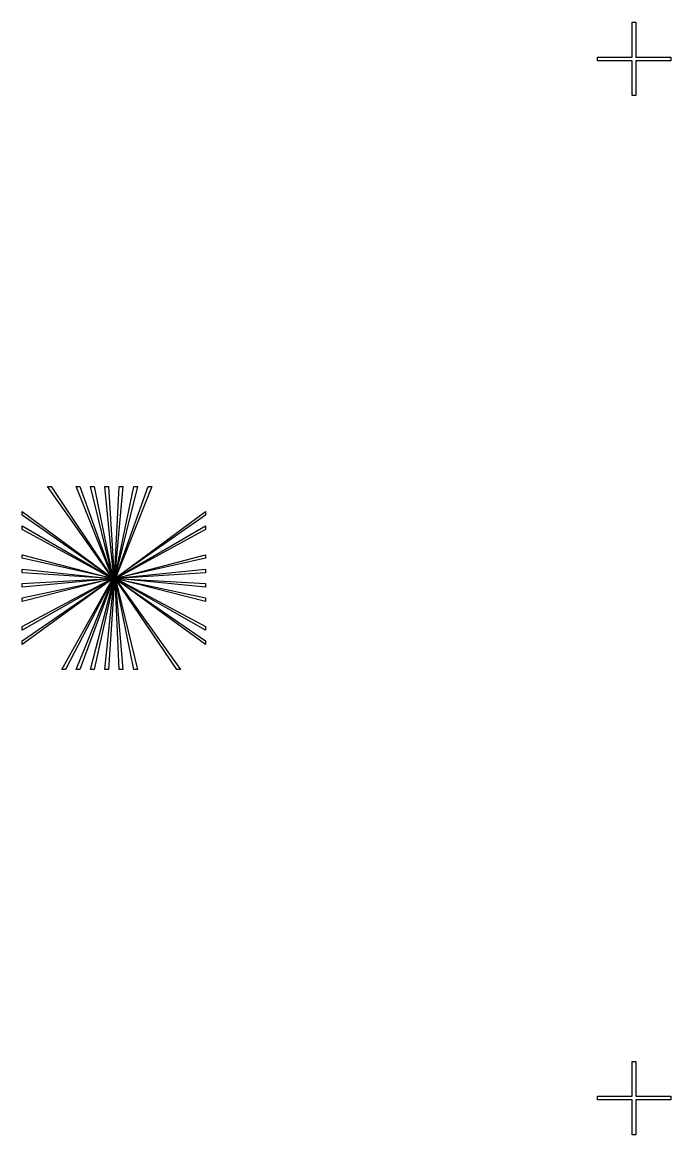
# Model space of a CAD drawing. Extents: x 0 to 6000, y 0 to 6000.
# Drawn here: x 2703.2 to 2880, y 3120 to 3423.7 of the extents above; entities that cross this region are included whole.
import ezdxf

# ---------------------------------------------------------------- set-up
doc = ezdxf.new("R2010")
doc.units = 0
doc.header["$MEASUREMENT"] = 0
for name, color, linetype in [('L13D0', 14, 'CONTINUOUS'), ('L19D0', 16, 'CONTINUOUS'), ('L1D0', 6, 'CONTINUOUS'), ('L5D0', 17, 'CONTINUOUS'), ('L9D0', 15, 'CONTINUOUS')]:
    doc.layers.add(name, color=color, linetype=linetype)

msp = doc.modelspace()

# ---------------------------------------------------------------- linework, layer by layer
at = {"layer": 'L13D0'}
for points in [[(2727.682, 3271.777), (2727.681, 3271.778), (2727.68, 3271.778), (2727.679, 3271.778), (2727.678, 3271.778), (2727.677, 3271.778), (2727.676, 3271.778), (2727.675, 3271.779), (2727.674, 3271.779), (2727.673, 3271.779), (2727.672, 3271.78), (2727.671, 3271.78), (2727.67, 3271.78), (2727.669, 3271.781), (2727.668, 3271.781), (2727.667, 3271.781), (2727.666, 3271.782), (2727.665, 3271.782), (2727.664, 3271.783), (2727.663, 3271.783), (2727.662, 3271.783), (2727.661, 3271.784), (2727.66, 3271.784), (2727.659, 3271.785), (2727.658, 3271.786), (2727.657, 3271.786), (2727.656, 3271.787), (2727.656, 3271.787), (2727.655, 3271.788), (2727.654, 3271.788), (2727.653, 3271.789), (2727.652, 3271.79), (2727.651, 3271.79), (2727.65, 3271.791), (2727.65, 3271.792), (2727.649, 3271.792), (2727.648, 3271.793), (2727.647, 3271.794), (2727.647, 3271.795), (2727.646, 3271.795), (2727.645, 3271.796), (2727.644, 3271.797), (2727.644, 3271.798), (2727.643, 3271.798), (2727.642, 3271.799), (2727.642, 3271.8), (2727.641, 3271.801), (2727.641, 3271.802), (2727.64, 3271.803), (2727.639, 3271.803), (2727.639, 3271.804), (2727.638, 3271.805), (2727.638, 3271.806), (2727.637, 3271.807), (2727.637, 3271.808), (2727.636, 3271.809), (2727.636, 3271.81), (2727.635, 3271.811), (2727.635, 3271.812), (2727.634, 3271.813), (2727.634, 3271.813), (2727.633, 3271.814), (2727.633, 3271.815), (2727.633, 3271.816), (2727.632, 3271.817), (2727.632, 3271.818), (2727.632, 3271.819), (2727.631, 3271.82), (2727.631, 3271.821), (2727.631, 3271.822), (2727.631, 3271.823), (2727.63, 3271.824), (2727.63, 3271.825), (2727.63, 3271.827), (2727.63, 3271.828), (2727.63, 3271.829), (2727.63, 3271.83), (2727.629, 3271.831), (2727.629, 3271.832), (2727.629, 3271.833), (2727.629, 3271.834), (2727.629, 3271.835), (2727.629, 3271.836), (2727.629, 3271.837), (2727.629, 3271.838), (2727.629, 3271.839), (2727.629, 3271.84), (2727.629, 3271.841), (2727.629, 3271.842), (2727.629, 3271.843), (2727.63, 3271.844), (2727.63, 3271.845), (2727.63, 3271.846), (2727.63, 3271.847), (2727.63, 3271.848), (2727.63, 3271.849), (2727.631, 3271.85), (2727.631, 3271.851), (2727.631, 3271.852), (2727.631, 3271.853), (2727.632, 3271.854), (2727.632, 3271.855), (2727.632, 3271.856), (2727.633, 3271.857), (2727.633, 3271.858), (2727.633, 3271.859), (2727.634, 3271.86), (2727.634, 3271.861), (2727.635, 3271.862), (2727.635, 3271.863), (2727.636, 3271.864), (2727.636, 3271.865), (2727.637, 3271.866), (2727.637, 3271.867), (2727.638, 3271.868), (2727.638, 3271.869), (2727.639, 3271.87), (2727.639, 3271.87), (2727.64, 3271.871), (2727.641, 3271.872), (2727.641, 3271.873), (2727.642, 3271.874), (2727.642, 3271.875), (2727.643, 3271.876), (2727.644, 3271.876), (2727.644, 3271.877), (2727.645, 3271.878), (2727.646, 3271.879), (2727.647, 3271.879), (2727.647, 3271.88), (2727.648, 3271.881), (2727.649, 3271.882), (2727.65, 3271.882), (2727.65, 3271.883), (2727.651, 3271.884), (2727.652, 3271.884), (2727.653, 3271.885), (2727.654, 3271.885), (2727.655, 3271.886), (2727.656, 3271.887), (2727.656, 3271.887), (2727.657, 3271.888), (2727.658, 3271.888), (2727.659, 3271.889), (2727.66, 3271.889), (2727.661, 3271.89), (2727.662, 3271.89), (2727.663, 3271.891), (2727.664, 3271.891), (2727.665, 3271.892), (2727.666, 3271.892), (2727.667, 3271.893), (2727.668, 3271.893), (2727.669, 3271.893), (2727.67, 3271.894), (2727.671, 3271.894), (2727.672, 3271.894), (2727.673, 3271.895), (2727.674, 3271.895), (2727.674, 3271.895), (2727.674, 3272.013), (2710.009, 3296.957), (2711.009, 3296.957), (2727.704, 3272.033), (2727.704, 3271.895), (2727.705, 3271.895), (2727.706, 3271.895), (2727.707, 3271.894), (2727.708, 3271.894), (2727.709, 3271.894), (2727.71, 3271.893), (2727.711, 3271.893), (2727.712, 3271.893), (2727.713, 3271.892), (2727.713, 3271.892), (2727.714, 3271.891), (2727.715, 3271.891), (2727.716, 3271.89), (2727.717, 3271.89), (2727.718, 3271.889), (2727.719, 3271.889), (2727.72, 3271.888), (2727.721, 3271.888), (2727.722, 3271.887), (2727.723, 3271.887), (2727.723, 3271.886), (2727.724, 3271.885), (2727.725, 3271.885), (2727.726, 3271.884), (2727.727, 3271.884), (2727.728, 3271.883), (2727.728, 3271.882), (2727.729, 3271.882), (2727.73, 3271.881), (2727.731, 3271.88), (2727.731, 3271.879), (2727.732, 3271.879), (2727.733, 3271.878), (2727.734, 3271.877), (2727.734, 3271.876), (2727.735, 3271.876), (2727.736, 3271.875), (2727.736, 3271.874), (2727.737, 3271.873), (2727.738, 3271.872), (2727.738, 3271.871), (2727.739, 3271.87), (2727.739, 3271.87), (2727.74, 3271.869), (2727.74, 3271.868), (2727.741, 3271.867), (2727.742, 3271.866), (2727.742, 3271.865), (2727.743, 3271.864), (2727.743, 3271.863), (2727.743, 3271.862), (2727.744, 3271.861), (2727.744, 3271.86), (2727.745, 3271.859), (2727.745, 3271.858), (2727.745, 3271.857), (2727.746, 3271.856), (2727.746, 3271.855), (2727.746, 3271.854), (2727.747, 3271.853), (2727.747, 3271.852), (2727.747, 3271.851), (2727.748, 3271.85), (2727.748, 3271.849), (2727.748, 3271.848), (2727.748, 3271.847), (2727.748, 3271.846), (2727.748, 3271.845), (2727.749, 3271.844), (2727.749, 3271.843), (2727.749, 3271.842), (2727.749, 3271.841), (2727.749, 3271.84), (2727.749, 3271.839), (2727.749, 3271.838), (2727.749, 3271.837), (2727.749, 3271.836), (2727.749, 3271.835), (2727.749, 3271.834), (2727.749, 3271.833), (2727.749, 3271.832), (2727.749, 3271.831), (2727.749, 3271.83), (2727.748, 3271.829), (2727.748, 3271.828), (2727.748, 3271.827), (2727.748, 3271.825), (2727.748, 3271.824), (2727.748, 3271.823), (2727.747, 3271.822), (2727.747, 3271.821), (2727.747, 3271.82), (2727.746, 3271.819), (2727.746, 3271.818), (2727.746, 3271.817), (2727.745, 3271.816), (2727.745, 3271.815), (2727.745, 3271.814), (2727.744, 3271.813), (2727.744, 3271.813), (2727.743, 3271.812), (2727.743, 3271.811), (2727.743, 3271.81), (2727.742, 3271.809), (2727.742, 3271.808), (2727.741, 3271.807), (2727.74, 3271.806), (2727.74, 3271.805), (2727.739, 3271.804), (2727.739, 3271.803), (2727.738, 3271.803), (2727.738, 3271.802), (2727.737, 3271.801), (2727.736, 3271.8), (2727.736, 3271.799), (2727.735, 3271.798), (2727.734, 3271.798), (2727.734, 3271.797), (2727.733, 3271.796), (2727.732, 3271.795), (2727.731, 3271.795), (2727.731, 3271.794), (2727.73, 3271.793), (2727.729, 3271.792), (2727.728, 3271.792), (2727.728, 3271.791), (2727.727, 3271.79), (2727.726, 3271.79), (2727.725, 3271.789), (2727.724, 3271.788), (2727.723, 3271.788), (2727.723, 3271.787), (2727.722, 3271.787), (2727.721, 3271.786), (2727.72, 3271.786), (2727.719, 3271.785), (2727.718, 3271.784), (2727.717, 3271.784), (2727.716, 3271.783), (2727.715, 3271.783), (2727.714, 3271.783), (2727.713, 3271.782), (2727.713, 3271.782), (2727.712, 3271.781), (2727.711, 3271.781), (2727.71, 3271.781), (2727.709, 3271.78), (2727.708, 3271.78), (2727.707, 3271.78), (2727.706, 3271.779), (2727.705, 3271.779), (2727.704, 3271.779), (2727.703, 3271.778), (2727.702, 3271.778), (2727.701, 3271.778), (2727.699, 3271.778), (2727.698, 3271.778), (2727.697, 3271.778), (2727.696, 3271.777), (2727.695, 3271.777), (2727.694, 3271.777), (2727.693, 3271.777), (2727.692, 3271.777), (2727.691, 3271.777), (2727.69, 3271.777), (2727.689, 3271.777), (2727.688, 3271.777), (2727.687, 3271.777), (2727.686, 3271.777), (2727.685, 3271.777), (2727.684, 3271.777), (2727.683, 3271.777)], [(2727.824, 3271.777), (2727.823, 3271.778), (2727.822, 3271.778), (2727.821, 3271.778), (2727.82, 3271.778), (2727.819, 3271.778), (2727.818, 3271.778), (2727.817, 3271.779), (2727.816, 3271.779), (2727.815, 3271.779), (2727.814, 3271.78), (2727.813, 3271.78), (2727.812, 3271.78), (2727.811, 3271.781), (2727.81, 3271.781), (2727.809, 3271.781), (2727.808, 3271.782), (2727.807, 3271.782), (2727.806, 3271.783), (2727.805, 3271.783), (2727.804, 3271.783), (2727.803, 3271.784), (2727.802, 3271.784), (2727.801, 3271.785), (2727.8, 3271.786), (2727.799, 3271.786), (2727.798, 3271.787), (2727.798, 3271.787), (2727.797, 3271.788), (2727.796, 3271.788), (2727.795, 3271.789), (2727.794, 3271.79), (2727.793, 3271.79), (2727.792, 3271.791), (2727.792, 3271.792), (2727.791, 3271.792), (2727.79, 3271.793), (2727.789, 3271.794), (2727.789, 3271.795), (2727.788, 3271.795), (2727.787, 3271.796), (2727.786, 3271.797), (2727.786, 3271.798), (2727.785, 3271.798), (2727.784, 3271.799), (2727.784, 3271.8), (2727.783, 3271.801), (2727.783, 3271.802), (2727.782, 3271.803), (2727.781, 3271.803), (2727.781, 3271.804), (2727.78, 3271.805), (2727.78, 3271.806), (2727.779, 3271.807), (2727.779, 3271.808), (2727.778, 3271.809), (2727.778, 3271.81), (2727.777, 3271.811), (2727.777, 3271.812), (2727.776, 3271.813), (2727.776, 3271.813), (2727.775, 3271.814), (2727.775, 3271.815), (2727.775, 3271.816), (2727.774, 3271.817), (2727.774, 3271.818), (2727.774, 3271.819), (2727.773, 3271.82), (2727.773, 3271.821), (2727.773, 3271.822), (2727.773, 3271.823), (2727.772, 3271.824), (2727.772, 3271.825), (2727.772, 3271.827), (2727.772, 3271.828), (2727.772, 3271.829), (2727.772, 3271.83), (2727.771, 3271.831), (2727.771, 3271.832), (2727.771, 3271.833), (2727.771, 3271.834), (2727.771, 3271.835), (2727.771, 3271.836), (2727.771, 3271.837), (2727.771, 3271.838), (2727.771, 3271.839), (2727.771, 3271.84), (2727.771, 3271.841), (2727.771, 3271.842), (2727.771, 3271.843), (2727.772, 3271.844), (2727.772, 3271.845), (2727.772, 3271.846), (2727.772, 3271.847), (2727.772, 3271.848), (2727.772, 3271.849), (2727.773, 3271.85), (2727.773, 3271.851), (2727.773, 3271.852), (2727.773, 3271.853), (2727.774, 3271.854), (2727.774, 3271.855), (2727.774, 3271.856), (2727.775, 3271.857), (2727.775, 3271.858), (2727.775, 3271.859), (2727.776, 3271.86), (2727.776, 3271.861), (2727.777, 3271.862), (2727.777, 3271.863), (2727.778, 3271.864), (2727.778, 3271.865), (2727.779, 3271.866), (2727.779, 3271.867), (2727.78, 3271.868), (2727.78, 3271.869), (2727.781, 3271.87), (2727.781, 3271.87), (2727.782, 3271.871), (2727.783, 3271.872), (2727.783, 3271.873), (2727.784, 3271.874), (2727.784, 3271.875), (2727.785, 3271.876), (2727.786, 3271.876), (2727.786, 3271.877), (2727.787, 3271.878), (2727.788, 3271.879), (2727.789, 3271.879), (2727.789, 3271.88), (2727.79, 3271.881), (2727.791, 3271.882), (2727.792, 3271.882), (2727.792, 3271.883), (2727.793, 3271.884), (2727.794, 3271.884), (2727.795, 3271.885), (2727.796, 3271.885), (2727.797, 3271.886), (2727.798, 3271.887), (2727.798, 3271.887), (2727.799, 3271.888), (2727.8, 3271.888), (2727.801, 3271.889), (2727.802, 3271.889), (2727.803, 3271.89), (2727.804, 3271.89), (2727.805, 3271.891), (2727.806, 3271.891), (2727.807, 3271.892), (2727.808, 3271.892), (2727.809, 3271.893), (2727.81, 3271.893), (2727.811, 3271.893), (2727.812, 3271.894), (2727.813, 3271.894), (2727.814, 3271.894), (2727.815, 3271.895), (2727.816, 3271.895), (2727.816, 3271.895), (2727.816, 3272.013), (2721.778, 3296.957), (2722.778, 3296.957), (2727.846, 3272.023), (2727.846, 3271.895), (2727.847, 3271.895), (2727.848, 3271.895), (2727.849, 3271.894), (2727.85, 3271.894), (2727.851, 3271.894), (2727.852, 3271.893), (2727.853, 3271.893), (2727.854, 3271.893), (2727.855, 3271.892), (2727.855, 3271.892), (2727.856, 3271.891), (2727.857, 3271.891), (2727.858, 3271.89), (2727.859, 3271.89), (2727.86, 3271.889), (2727.861, 3271.889), (2727.862, 3271.888), (2727.863, 3271.888), (2727.864, 3271.887), (2727.865, 3271.887), (2727.865, 3271.886), (2727.866, 3271.885), (2727.867, 3271.885), (2727.868, 3271.884), (2727.869, 3271.884), (2727.87, 3271.883), (2727.87, 3271.882), (2727.871, 3271.882), (2727.872, 3271.881), (2727.873, 3271.88), (2727.873, 3271.879), (2727.874, 3271.879), (2727.875, 3271.878), (2727.876, 3271.877), (2727.876, 3271.876), (2727.877, 3271.876), (2727.878, 3271.875), (2727.878, 3271.874), (2727.879, 3271.873), (2727.88, 3271.872), (2727.88, 3271.871), (2727.881, 3271.87), (2727.881, 3271.87), (2727.882, 3271.869), (2727.882, 3271.868), (2727.883, 3271.867), (2727.884, 3271.866), (2727.884, 3271.865), (2727.885, 3271.864), (2727.885, 3271.863), (2727.885, 3271.862), (2727.886, 3271.861), (2727.886, 3271.86), (2727.887, 3271.859), (2727.887, 3271.858), (2727.887, 3271.857), (2727.888, 3271.856), (2727.888, 3271.855), (2727.888, 3271.854), (2727.889, 3271.853), (2727.889, 3271.852), (2727.889, 3271.851), (2727.89, 3271.85), (2727.89, 3271.849), (2727.89, 3271.848), (2727.89, 3271.847), (2727.89, 3271.846), (2727.89, 3271.845), (2727.891, 3271.844), (2727.891, 3271.843), (2727.891, 3271.842), (2727.891, 3271.841), (2727.891, 3271.84), (2727.891, 3271.839), (2727.891, 3271.838), (2727.891, 3271.837), (2727.891, 3271.836), (2727.891, 3271.835), (2727.891, 3271.834), (2727.891, 3271.833), (2727.891, 3271.832), (2727.891, 3271.831), (2727.891, 3271.83), (2727.89, 3271.829), (2727.89, 3271.828), (2727.89, 3271.827), (2727.89, 3271.825), (2727.89, 3271.824), (2727.89, 3271.823), (2727.889, 3271.822), (2727.889, 3271.821), (2727.889, 3271.82), (2727.888, 3271.819), (2727.888, 3271.818), (2727.888, 3271.817), (2727.887, 3271.816), (2727.887, 3271.815), (2727.887, 3271.814), (2727.886, 3271.813), (2727.886, 3271.813), (2727.885, 3271.812), (2727.885, 3271.811), (2727.885, 3271.81), (2727.884, 3271.809), (2727.884, 3271.808), (2727.883, 3271.807), (2727.882, 3271.806), (2727.882, 3271.805), (2727.881, 3271.804), (2727.881, 3271.803), (2727.88, 3271.803), (2727.88, 3271.802), (2727.879, 3271.801), (2727.878, 3271.8), (2727.878, 3271.799), (2727.877, 3271.798), (2727.876, 3271.798), (2727.876, 3271.797), (2727.875, 3271.796), (2727.874, 3271.795), (2727.873, 3271.795), (2727.873, 3271.794), (2727.872, 3271.793), (2727.871, 3271.792), (2727.87, 3271.792), (2727.87, 3271.791), (2727.869, 3271.79), (2727.868, 3271.79), (2727.867, 3271.789), (2727.866, 3271.788), (2727.865, 3271.788), (2727.865, 3271.787), (2727.864, 3271.787), (2727.863, 3271.786), (2727.862, 3271.786), (2727.861, 3271.785), (2727.86, 3271.784), (2727.859, 3271.784), (2727.858, 3271.783), (2727.857, 3271.783), (2727.856, 3271.783), (2727.855, 3271.782), (2727.855, 3271.782), (2727.854, 3271.781), (2727.853, 3271.781), (2727.852, 3271.781), (2727.851, 3271.78), (2727.85, 3271.78), (2727.849, 3271.78), (2727.848, 3271.779), (2727.847, 3271.779), (2727.846, 3271.779), (2727.845, 3271.778), (2727.844, 3271.778), (2727.843, 3271.778), (2727.841, 3271.778), (2727.84, 3271.778), (2727.839, 3271.778), (2727.838, 3271.777), (2727.837, 3271.777), (2727.836, 3271.777), (2727.835, 3271.777), (2727.834, 3271.777), (2727.833, 3271.777), (2727.832, 3271.777), (2727.831, 3271.777), (2727.83, 3271.777), (2727.829, 3271.777), (2727.828, 3271.777), (2727.827, 3271.777), (2727.826, 3271.777), (2727.825, 3271.777)], [(2727.508, 3271.747), (2727.506, 3271.748), (2727.505, 3271.748), (2727.503, 3271.748), (2727.501, 3271.748), (2727.5, 3271.749), (2727.498, 3271.749), (2727.497, 3271.749), (2727.495, 3271.75), (2727.494, 3271.75), (2727.492, 3271.75), (2727.491, 3271.751), (2727.489, 3271.751), (2727.488, 3271.752), (2727.486, 3271.752), (2727.485, 3271.753), (2727.483, 3271.753), (2727.482, 3271.754), (2727.48, 3271.755), (2727.479, 3271.755), (2727.478, 3271.756), (2727.476, 3271.757), (2727.475, 3271.757), (2727.473, 3271.758), (2727.472, 3271.759), (2727.471, 3271.76), (2727.469, 3271.761), (2727.468, 3271.761), (2727.467, 3271.762), (2727.465, 3271.763), (2727.464, 3271.764), (2727.463, 3271.765), (2727.462, 3271.766), (2727.46, 3271.767), (2727.459, 3271.768), (2727.458, 3271.769), (2727.457, 3271.77), (2727.456, 3271.771), (2727.455, 3271.772), (2727.453, 3271.773), (2727.452, 3271.774), (2727.451, 3271.776), (2727.45, 3271.777), (2727.449, 3271.778), (2727.448, 3271.779), (2727.447, 3271.78), (2727.446, 3271.782), (2727.445, 3271.783), (2727.444, 3271.784), (2727.443, 3271.785), (2727.442, 3271.787), (2727.442, 3271.788), (2727.441, 3271.789), (2727.44, 3271.791), (2727.439, 3271.792), (2727.438, 3271.793), (2727.438, 3271.795), (2727.437, 3271.796), (2727.436, 3271.797), (2727.435, 3271.799), (2727.435, 3271.8), (2727.434, 3271.802), (2727.434, 3271.803), (2727.433, 3271.805), (2727.432, 3271.806), (2727.432, 3271.808), (2727.431, 3271.809), (2727.431, 3271.811), (2727.431, 3271.812), (2727.43, 3271.814), (2727.43, 3271.815), (2727.429, 3271.817), (2727.429, 3271.818), (2727.429, 3271.82), (2727.428, 3271.821), (2727.428, 3271.822), (2727.311, 3271.822), (2703.163, 3273.418), (2703.163, 3274.418), (2727.311, 3271.852), (2727.428, 3271.852), (2727.428, 3271.853), (2727.429, 3271.854), (2727.429, 3271.856), (2727.429, 3271.857), (2727.43, 3271.859), (2727.43, 3271.86), (2727.431, 3271.862), (2727.431, 3271.863), (2727.431, 3271.865), (2727.432, 3271.866), (2727.432, 3271.868), (2727.433, 3271.869), (2727.434, 3271.871), (2727.434, 3271.872), (2727.435, 3271.874), (2727.435, 3271.875), (2727.436, 3271.876), (2727.437, 3271.878), (2727.438, 3271.879), (2727.438, 3271.881), (2727.439, 3271.882), (2727.44, 3271.883), (2727.441, 3271.885), (2727.442, 3271.886), (2727.442, 3271.887), (2727.443, 3271.889), (2727.444, 3271.89), (2727.445, 3271.891), (2727.446, 3271.892), (2727.447, 3271.894), (2727.448, 3271.895), (2727.449, 3271.896), (2727.45, 3271.897), (2727.451, 3271.898), (2727.452, 3271.899), (2727.453, 3271.901), (2727.455, 3271.902), (2727.456, 3271.903), (2727.457, 3271.904), (2727.458, 3271.905), (2727.459, 3271.906), (2727.46, 3271.907), (2727.462, 3271.908), (2727.463, 3271.909), (2727.464, 3271.91), (2727.465, 3271.911), (2727.467, 3271.912), (2727.468, 3271.912), (2727.469, 3271.913), (2727.471, 3271.914), (2727.472, 3271.915), (2727.473, 3271.916), (2727.475, 3271.916), (2727.476, 3271.917), (2727.478, 3271.918), (2727.479, 3271.919), (2727.48, 3271.919), (2727.482, 3271.92), (2727.483, 3271.92), (2727.485, 3271.921), (2727.486, 3271.922), (2727.488, 3271.922), (2727.489, 3271.923), (2727.491, 3271.923), (2727.492, 3271.923), (2727.494, 3271.924), (2727.495, 3271.924), (2727.497, 3271.925), (2727.498, 3271.925), (2727.5, 3271.925), (2727.501, 3271.926), (2727.503, 3271.926), (2727.505, 3271.926), (2727.506, 3271.926), (2727.508, 3271.926), (2727.509, 3271.927), (2727.511, 3271.927), (2727.512, 3271.927), (2727.514, 3271.927), (2727.515, 3271.927), (2727.517, 3271.927), (2727.519, 3271.927), (2727.52, 3271.927), (2727.522, 3271.927), (2727.523, 3271.927), (2727.525, 3271.927), (2727.526, 3271.926), (2727.528, 3271.926), (2727.53, 3271.926), (2727.531, 3271.926), (2727.533, 3271.926), (2727.534, 3271.925), (2727.536, 3271.925), (2727.537, 3271.925), (2727.539, 3271.924), (2727.54, 3271.924), (2727.542, 3271.923), (2727.543, 3271.923), (2727.545, 3271.923), (2727.546, 3271.922), (2727.548, 3271.922), (2727.549, 3271.921), (2727.551, 3271.92), (2727.552, 3271.92), (2727.554, 3271.919), (2727.555, 3271.919), (2727.557, 3271.918), (2727.558, 3271.917), (2727.559, 3271.916), (2727.561, 3271.916), (2727.562, 3271.915), (2727.563, 3271.914), (2727.565, 3271.913), (2727.566, 3271.912), (2727.567, 3271.912), (2727.569, 3271.911), (2727.57, 3271.91), (2727.571, 3271.909), (2727.572, 3271.908), (2727.574, 3271.907), (2727.575, 3271.906), (2727.576, 3271.905), (2727.577, 3271.904), (2727.578, 3271.903), (2727.58, 3271.902), (2727.581, 3271.901), (2727.582, 3271.899), (2727.583, 3271.898), (2727.584, 3271.897), (2727.585, 3271.896), (2727.586, 3271.895), (2727.587, 3271.894), (2727.588, 3271.892), (2727.589, 3271.891), (2727.59, 3271.89), (2727.591, 3271.889), (2727.592, 3271.887), (2727.593, 3271.886), (2727.593, 3271.885), (2727.594, 3271.883), (2727.595, 3271.882), (2727.596, 3271.881), (2727.597, 3271.879), (2727.597, 3271.878), (2727.598, 3271.876), (2727.599, 3271.875), (2727.599, 3271.874), (2727.6, 3271.872), (2727.601, 3271.871), (2727.601, 3271.869), (2727.602, 3271.868), (2727.602, 3271.866), (2727.603, 3271.865), (2727.603, 3271.863), (2727.604, 3271.862), (2727.604, 3271.86), (2727.604, 3271.859), (2727.605, 3271.857), (2727.605, 3271.856), (2727.605, 3271.854), (2727.606, 3271.853), (2727.606, 3271.851), (2727.606, 3271.849), (2727.606, 3271.848), (2727.607, 3271.846), (2727.607, 3271.845), (2727.607, 3271.843), (2727.607, 3271.842), (2727.607, 3271.84), (2727.607, 3271.839), (2727.607, 3271.837), (2727.607, 3271.835), (2727.607, 3271.834), (2727.607, 3271.832), (2727.607, 3271.831), (2727.607, 3271.829), (2727.607, 3271.828), (2727.606, 3271.826), (2727.606, 3271.824), (2727.606, 3271.823), (2727.606, 3271.821), (2727.605, 3271.82), (2727.605, 3271.818), (2727.605, 3271.817), (2727.604, 3271.815), (2727.604, 3271.814), (2727.604, 3271.812), (2727.603, 3271.811), (2727.603, 3271.809), (2727.602, 3271.808), (2727.602, 3271.806), (2727.601, 3271.805), (2727.601, 3271.803), (2727.6, 3271.802), (2727.599, 3271.8), (2727.599, 3271.799), (2727.598, 3271.797), (2727.597, 3271.796), (2727.597, 3271.795), (2727.596, 3271.793), (2727.595, 3271.792), (2727.594, 3271.791), (2727.593, 3271.789), (2727.593, 3271.788), (2727.592, 3271.787), (2727.591, 3271.785), (2727.59, 3271.784), (2727.589, 3271.783), (2727.588, 3271.782), (2727.587, 3271.78), (2727.586, 3271.779), (2727.585, 3271.778), (2727.584, 3271.777), (2727.583, 3271.776), (2727.582, 3271.774), (2727.581, 3271.773), (2727.58, 3271.772), (2727.578, 3271.771), (2727.577, 3271.77), (2727.576, 3271.769), (2727.575, 3271.768), (2727.574, 3271.767), (2727.572, 3271.766), (2727.571, 3271.765), (2727.57, 3271.764), (2727.569, 3271.763), (2727.567, 3271.762), (2727.566, 3271.761), (2727.565, 3271.761), (2727.563, 3271.76), (2727.562, 3271.759), (2727.561, 3271.758), (2727.559, 3271.757), (2727.558, 3271.757), (2727.557, 3271.756), (2727.555, 3271.755), (2727.554, 3271.755), (2727.552, 3271.754), (2727.551, 3271.753), (2727.549, 3271.753), (2727.548, 3271.752), (2727.546, 3271.752), (2727.545, 3271.751), (2727.543, 3271.751), (2727.542, 3271.75), (2727.54, 3271.75), (2727.539, 3271.75), (2727.537, 3271.749), (2727.536, 3271.749), (2727.534, 3271.749), (2727.533, 3271.748), (2727.531, 3271.748), (2727.53, 3271.748), (2727.528, 3271.748), (2727.526, 3271.747), (2727.525, 3271.747), (2727.523, 3271.747), (2727.522, 3271.747), (2727.52, 3271.747), (2727.519, 3271.747), (2727.517, 3271.747), (2727.515, 3271.747), (2727.514, 3271.747), (2727.512, 3271.747), (2727.511, 3271.747), (2727.509, 3271.747)], [(2721.778, 3246.957), (2728.148, 3271.691), (2728.148, 3271.807), (2728.148, 3271.807), (2728.147, 3271.807), (2728.146, 3271.807), (2728.146, 3271.807), (2728.145, 3271.807), (2728.144, 3271.807), (2728.144, 3271.807), (2728.143, 3271.807), (2728.142, 3271.807), (2728.141, 3271.807), (2728.141, 3271.807), (2728.14, 3271.807), (2728.139, 3271.807), (2728.138, 3271.807), (2728.137, 3271.807), (2728.136, 3271.807), (2728.135, 3271.807), (2728.134, 3271.807), (2728.133, 3271.807), (2728.132, 3271.807), (2728.131, 3271.807), (2728.13, 3271.807), (2728.129, 3271.807), (2728.128, 3271.807), (2728.126, 3271.807), (2728.125, 3271.807), (2728.124, 3271.807), (2728.122, 3271.807), (2728.121, 3271.807), (2728.119, 3271.807), (2728.118, 3271.807), (2728.116, 3271.807), (2728.114, 3271.808), (2728.112, 3271.808), (2728.11, 3271.808), (2728.108, 3271.808), (2728.106, 3271.808), (2728.103, 3271.808), (2728.101, 3271.808), (2728.098, 3271.808), (2728.095, 3271.808), (2728.092, 3271.808), (2728.088, 3271.808), (2728.085, 3271.808), (2728.081, 3271.809), (2728.076, 3271.809), (2728.072, 3271.809), (2728.067, 3271.809), (2728.061, 3271.81), (2728.055, 3271.81), (2728.048, 3271.81), (2728.04, 3271.811), (2728.032, 3271.811), (2728.022, 3271.812), (2728.012, 3271.813), (2728.001, 3271.814), (2727.988, 3271.815), (2727.975, 3271.817), (2727.961, 3271.819), (2727.947, 3271.822), (2727.934, 3271.825), (2727.923, 3271.829), (2727.916, 3271.833), (2727.913, 3271.837), (2727.916, 3271.841), (2727.923, 3271.845), (2727.934, 3271.849), (2727.947, 3271.852), (2727.961, 3271.855), (2727.975, 3271.857), (2727.988, 3271.858), (2728.001, 3271.86), (2728.012, 3271.861), (2728.022, 3271.862), (2728.032, 3271.862), (2728.04, 3271.863), (2728.048, 3271.864), (2728.055, 3271.864), (2728.061, 3271.864), (2728.067, 3271.865), (2728.072, 3271.865), (2728.076, 3271.865), (2728.081, 3271.865), (2728.085, 3271.865), (2728.088, 3271.866), (2728.092, 3271.866), (2728.095, 3271.866), (2728.098, 3271.866), (2728.101, 3271.866), (2728.103, 3271.866), (2728.106, 3271.866), (2728.108, 3271.866), (2728.11, 3271.866), (2728.112, 3271.866), (2728.114, 3271.866), (2728.116, 3271.866), (2728.118, 3271.866), (2728.119, 3271.866), (2728.121, 3271.867), (2728.122, 3271.867), (2728.124, 3271.867), (2728.125, 3271.867), (2728.126, 3271.867), (2728.128, 3271.867), (2728.129, 3271.867), (2728.13, 3271.867), (2728.131, 3271.867), (2728.132, 3271.867), (2728.133, 3271.867), (2728.134, 3271.867), (2728.135, 3271.867), (2728.136, 3271.867), (2728.137, 3271.867), (2728.138, 3271.867), (2728.139, 3271.867), (2728.14, 3271.867), (2728.141, 3271.867), (2728.141, 3271.867), (2728.142, 3271.867), (2728.143, 3271.867), (2728.144, 3271.867), (2728.144, 3271.867), (2728.145, 3271.867), (2728.146, 3271.867), (2728.146, 3271.867), (2728.147, 3271.867), (2728.148, 3271.867), (2728.148, 3271.867), (2728.149, 3271.867), (2728.15, 3271.867), (2728.15, 3271.867), (2728.151, 3271.867), (2728.152, 3271.867), (2728.152, 3271.867), (2728.153, 3271.867), (2728.153, 3271.867), (2728.154, 3271.867), (2728.154, 3271.867), (2728.155, 3271.867), (2728.156, 3271.867), (2728.156, 3271.867), (2728.157, 3271.867), (2728.157, 3271.867), (2728.158, 3271.867), (2728.158, 3271.867), (2728.159, 3271.867), (2728.159, 3271.867), (2728.16, 3271.867), (2728.16, 3271.867), (2728.161, 3271.867), (2728.161, 3271.867), (2728.162, 3271.867), (2728.163, 3271.867), (2728.163, 3271.867), (2728.164, 3271.867), (2728.164, 3271.867), (2728.165, 3271.867), (2728.165, 3271.867), (2728.166, 3271.867), (2728.166, 3271.867), (2728.167, 3271.867), (2728.167, 3271.867), (2728.168, 3271.867), (2728.168, 3271.867), (2728.169, 3271.867), (2728.169, 3271.867), (2728.17, 3271.867), (2728.171, 3271.867), (2728.171, 3271.867), (2728.172, 3271.867), (2728.172, 3271.867), (2728.173, 3271.867), (2728.173, 3271.867), (2728.174, 3271.867), (2728.175, 3271.867), (2728.175, 3271.867), (2728.176, 3271.867), (2728.176, 3271.867), (2728.177, 3271.867), (2728.178, 3271.867), (2728.178, 3271.867), (2728.179, 3271.867), (2728.18, 3271.867), (2728.18, 3271.867), (2728.181, 3271.867), (2728.182, 3271.867), (2728.182, 3271.867), (2728.183, 3271.867), (2728.184, 3271.867), (2728.185, 3271.867), (2728.186, 3271.867), (2728.186, 3271.867), (2728.187, 3271.867), (2728.188, 3271.867), (2728.189, 3271.867), (2728.19, 3271.867), (2728.191, 3271.867), (2728.192, 3271.867), (2728.193, 3271.867), (2728.194, 3271.867), (2728.195, 3271.867), (2728.196, 3271.867), (2728.197, 3271.867), (2728.198, 3271.867), (2728.2, 3271.867), (2728.201, 3271.867), (2728.202, 3271.867), (2728.204, 3271.867), (2728.205, 3271.867), (2728.207, 3271.866), (2728.208, 3271.866), (2728.21, 3271.866), (2728.212, 3271.866), (2728.214, 3271.866), (2728.216, 3271.866), (2728.218, 3271.866), (2728.22, 3271.866), (2728.223, 3271.866), (2728.225, 3271.866), (2728.228, 3271.866), (2728.231, 3271.866), (2728.234, 3271.866), (2728.238, 3271.866), (2728.241, 3271.865), (2728.245, 3271.865), (2728.25, 3271.865), (2728.254, 3271.865), (2728.26, 3271.865), (2728.265, 3271.864), (2728.271, 3271.864), (2728.278, 3271.864), (2728.286, 3271.863), (2728.294, 3271.862), (2728.304, 3271.862), (2728.314, 3271.861), (2728.325, 3271.86), (2728.338, 3271.858), (2728.351, 3271.857), (2728.365, 3271.855), (2728.379, 3271.852), (2728.392, 3271.849), (2728.403, 3271.845), (2728.41, 3271.841), (2728.413, 3271.837), (2728.41, 3271.833), (2728.403, 3271.829), (2728.392, 3271.825), (2728.379, 3271.822), (2728.365, 3271.819), (2728.351, 3271.817), (2728.338, 3271.815), (2728.325, 3271.814), (2728.314, 3271.813), (2728.304, 3271.812), (2728.294, 3271.811), (2728.286, 3271.811), (2728.278, 3271.81), (2728.271, 3271.81), (2728.265, 3271.81), (2728.26, 3271.809), (2728.254, 3271.809), (2728.25, 3271.809), (2728.245, 3271.809), (2728.241, 3271.808), (2728.238, 3271.808), (2728.234, 3271.808), (2728.231, 3271.808), (2728.228, 3271.808), (2728.225, 3271.808), (2728.223, 3271.808), (2728.22, 3271.808), (2728.218, 3271.808), (2728.216, 3271.808), (2728.214, 3271.808), (2728.212, 3271.808), (2728.21, 3271.807), (2728.208, 3271.807), (2728.207, 3271.807), (2728.205, 3271.807), (2728.204, 3271.807), (2728.202, 3271.807), (2728.201, 3271.807), (2728.2, 3271.807), (2728.198, 3271.807), (2728.197, 3271.807), (2728.196, 3271.807), (2728.195, 3271.807), (2728.194, 3271.807), (2728.193, 3271.807), (2728.192, 3271.807), (2728.191, 3271.807), (2728.19, 3271.807), (2728.189, 3271.807), (2728.188, 3271.807), (2728.187, 3271.807), (2728.186, 3271.807), (2728.186, 3271.807), (2728.185, 3271.807), (2728.184, 3271.807), (2728.183, 3271.807), (2728.182, 3271.807), (2728.182, 3271.807), (2728.181, 3271.807), (2728.18, 3271.807), (2728.18, 3271.807), (2728.179, 3271.807), (2728.178, 3271.807), (2728.178, 3271.807), (2728.178, 3271.691), (2722.778, 3246.957)], [(2729.625, 3246.957), (2728.48, 3271.651), (2728.48, 3271.779), (2728.48, 3271.779), (2728.479, 3271.779), (2728.478, 3271.78), (2728.477, 3271.78), (2728.476, 3271.78), (2728.475, 3271.781), (2728.474, 3271.781), (2728.473, 3271.781), (2728.472, 3271.782), (2728.471, 3271.782), (2728.47, 3271.783), (2728.469, 3271.783), (2728.468, 3271.783), (2728.467, 3271.784), (2728.466, 3271.784), (2728.465, 3271.785), (2728.464, 3271.786), (2728.463, 3271.786), (2728.462, 3271.787), (2728.462, 3271.787), (2728.461, 3271.788), (2728.46, 3271.788), (2728.459, 3271.789), (2728.458, 3271.79), (2728.457, 3271.79), (2728.456, 3271.791), (2728.456, 3271.792), (2728.455, 3271.792), (2728.454, 3271.793), (2728.453, 3271.794), (2728.453, 3271.795), (2728.452, 3271.795), (2728.451, 3271.796), (2728.45, 3271.797), (2728.45, 3271.798), (2728.449, 3271.798), (2728.448, 3271.799), (2728.448, 3271.8), (2728.447, 3271.801), (2728.447, 3271.802), (2728.446, 3271.803), (2728.445, 3271.803), (2728.445, 3271.804), (2728.444, 3271.805), (2728.444, 3271.806), (2728.443, 3271.807), (2728.443, 3271.808), (2728.442, 3271.809), (2728.442, 3271.81), (2728.441, 3271.811), (2728.441, 3271.812), (2728.44, 3271.813), (2728.44, 3271.813), (2728.439, 3271.814), (2728.439, 3271.815), (2728.439, 3271.816), (2728.438, 3271.817), (2728.438, 3271.818), (2728.438, 3271.819), (2728.437, 3271.82), (2728.437, 3271.821), (2728.437, 3271.822), (2728.437, 3271.823), (2728.436, 3271.824), (2728.436, 3271.825), (2728.436, 3271.827), (2728.436, 3271.828), (2728.436, 3271.829), (2728.436, 3271.83), (2728.435, 3271.831), (2728.435, 3271.832), (2728.435, 3271.833), (2728.435, 3271.834), (2728.435, 3271.835), (2728.435, 3271.836), (2728.435, 3271.837), (2728.435, 3271.838), (2728.435, 3271.839), (2728.435, 3271.84), (2728.435, 3271.841), (2728.435, 3271.842), (2728.435, 3271.843), (2728.436, 3271.844), (2728.436, 3271.845), (2728.436, 3271.846), (2728.436, 3271.847), (2728.436, 3271.848), (2728.436, 3271.849), (2728.437, 3271.85), (2728.437, 3271.851), (2728.437, 3271.852), (2728.437, 3271.853), (2728.438, 3271.854), (2728.438, 3271.855), (2728.438, 3271.856), (2728.439, 3271.857), (2728.439, 3271.858), (2728.439, 3271.859), (2728.44, 3271.86), (2728.44, 3271.861), (2728.441, 3271.862), (2728.441, 3271.863), (2728.442, 3271.864), (2728.442, 3271.865), (2728.443, 3271.866), (2728.443, 3271.867), (2728.444, 3271.868), (2728.444, 3271.869), (2728.445, 3271.87), (2728.445, 3271.87), (2728.446, 3271.871), (2728.447, 3271.872), (2728.447, 3271.873), (2728.448, 3271.874), (2728.448, 3271.875), (2728.449, 3271.876), (2728.45, 3271.876), (2728.45, 3271.877), (2728.451, 3271.878), (2728.452, 3271.879), (2728.453, 3271.879), (2728.453, 3271.88), (2728.454, 3271.881), (2728.455, 3271.882), (2728.456, 3271.882), (2728.456, 3271.883), (2728.457, 3271.884), (2728.458, 3271.884), (2728.459, 3271.885), (2728.46, 3271.885), (2728.461, 3271.886), (2728.462, 3271.887), (2728.462, 3271.887), (2728.463, 3271.888), (2728.464, 3271.888), (2728.465, 3271.889), (2728.466, 3271.889), (2728.467, 3271.89), (2728.468, 3271.89), (2728.469, 3271.891), (2728.47, 3271.891), (2728.471, 3271.892), (2728.472, 3271.892), (2728.473, 3271.893), (2728.474, 3271.893), (2728.475, 3271.893), (2728.476, 3271.894), (2728.477, 3271.894), (2728.478, 3271.894), (2728.479, 3271.895), (2728.48, 3271.895), (2728.481, 3271.895), (2728.482, 3271.895), (2728.483, 3271.896), (2728.484, 3271.896), (2728.485, 3271.896), (2728.486, 3271.896), (2728.487, 3271.896), (2728.488, 3271.896), (2728.489, 3271.897), (2728.49, 3271.897), (2728.491, 3271.897), (2728.492, 3271.897), (2728.493, 3271.897), (2728.494, 3271.897), (2728.495, 3271.897), (2728.496, 3271.897), (2728.497, 3271.897), (2728.498, 3271.897), (2728.499, 3271.897), (2728.5, 3271.897), (2728.501, 3271.897), (2728.502, 3271.896), (2728.503, 3271.896), (2728.504, 3271.896), (2728.505, 3271.896), (2728.507, 3271.896), (2728.508, 3271.896), (2728.509, 3271.895), (2728.51, 3271.895), (2728.511, 3271.895), (2728.512, 3271.895), (2728.513, 3271.894), (2728.514, 3271.894), (2728.515, 3271.894), (2728.516, 3271.893), (2728.517, 3271.893), (2728.518, 3271.893), (2728.519, 3271.892), (2728.519, 3271.892), (2728.52, 3271.891), (2728.521, 3271.891), (2728.522, 3271.89), (2728.523, 3271.89), (2728.524, 3271.889), (2728.525, 3271.889), (2728.526, 3271.888), (2728.527, 3271.888), (2728.528, 3271.887), (2728.529, 3271.887), (2728.529, 3271.886), (2728.53, 3271.885), (2728.531, 3271.885), (2728.532, 3271.884), (2728.533, 3271.884), (2728.534, 3271.883), (2728.534, 3271.882), (2728.535, 3271.882), (2728.536, 3271.881), (2728.537, 3271.88), (2728.537, 3271.879), (2728.538, 3271.879), (2728.539, 3271.878), (2728.54, 3271.877), (2728.54, 3271.876), (2728.541, 3271.876), (2728.542, 3271.875), (2728.542, 3271.874), (2728.543, 3271.873), (2728.544, 3271.872), (2728.544, 3271.871), (2728.545, 3271.87), (2728.545, 3271.87), (2728.546, 3271.869), (2728.546, 3271.868), (2728.547, 3271.867), (2728.548, 3271.866), (2728.548, 3271.865), (2728.549, 3271.864), (2728.549, 3271.863), (2728.549, 3271.862), (2728.55, 3271.861), (2728.55, 3271.86), (2728.551, 3271.859), (2728.551, 3271.858), (2728.551, 3271.857), (2728.552, 3271.856), (2728.552, 3271.855), (2728.552, 3271.854), (2728.553, 3271.853), (2728.553, 3271.852), (2728.553, 3271.851), (2728.554, 3271.85), (2728.554, 3271.849), (2728.554, 3271.848), (2728.554, 3271.847), (2728.554, 3271.846), (2728.554, 3271.845), (2728.555, 3271.844), (2728.555, 3271.843), (2728.555, 3271.842), (2728.555, 3271.841), (2728.555, 3271.84), (2728.555, 3271.839), (2728.555, 3271.838), (2728.555, 3271.837), (2728.555, 3271.836), (2728.555, 3271.835), (2728.555, 3271.834), (2728.555, 3271.833), (2728.555, 3271.832), (2728.555, 3271.831), (2728.555, 3271.83), (2728.554, 3271.829), (2728.554, 3271.828), (2728.554, 3271.827), (2728.554, 3271.825), (2728.554, 3271.824), (2728.554, 3271.823), (2728.553, 3271.822), (2728.553, 3271.821), (2728.553, 3271.82), (2728.552, 3271.819), (2728.552, 3271.818), (2728.552, 3271.817), (2728.551, 3271.816), (2728.551, 3271.815), (2728.551, 3271.814), (2728.55, 3271.813), (2728.55, 3271.813), (2728.549, 3271.812), (2728.549, 3271.811), (2728.549, 3271.81), (2728.548, 3271.809), (2728.548, 3271.808), (2728.547, 3271.807), (2728.546, 3271.806), (2728.546, 3271.805), (2728.545, 3271.804), (2728.545, 3271.803), (2728.544, 3271.803), (2728.544, 3271.802), (2728.543, 3271.801), (2728.542, 3271.8), (2728.542, 3271.799), (2728.541, 3271.798), (2728.54, 3271.798), (2728.54, 3271.797), (2728.539, 3271.796), (2728.538, 3271.795), (2728.537, 3271.795), (2728.537, 3271.794), (2728.536, 3271.793), (2728.535, 3271.792), (2728.534, 3271.792), (2728.534, 3271.791), (2728.533, 3271.79), (2728.532, 3271.79), (2728.531, 3271.789), (2728.53, 3271.788), (2728.529, 3271.788), (2728.529, 3271.787), (2728.528, 3271.787), (2728.527, 3271.786), (2728.526, 3271.786), (2728.525, 3271.785), (2728.524, 3271.784), (2728.523, 3271.784), (2728.522, 3271.783), (2728.521, 3271.783), (2728.52, 3271.783), (2728.519, 3271.782), (2728.519, 3271.782), (2728.518, 3271.781), (2728.517, 3271.781), (2728.516, 3271.781), (2728.515, 3271.78), (2728.514, 3271.78), (2728.513, 3271.78), (2728.512, 3271.779), (2728.511, 3271.779), (2728.51, 3271.779), (2728.51, 3271.661), (2730.625, 3246.957)], [(2745.317, 3246.957), (2728.622, 3271.641), (2728.622, 3271.779), (2728.622, 3271.779), (2728.621, 3271.779), (2728.62, 3271.78), (2728.619, 3271.78), (2728.618, 3271.78), (2728.617, 3271.781), (2728.616, 3271.781), (2728.615, 3271.781), (2728.614, 3271.782), (2728.613, 3271.782), (2728.612, 3271.783), (2728.611, 3271.783), (2728.61, 3271.783), (2728.609, 3271.784), (2728.608, 3271.784), (2728.607, 3271.785), (2728.606, 3271.786), (2728.605, 3271.786), (2728.604, 3271.787), (2728.604, 3271.787), (2728.603, 3271.788), (2728.602, 3271.788), (2728.601, 3271.789), (2728.6, 3271.79), (2728.599, 3271.79), (2728.598, 3271.791), (2728.598, 3271.792), (2728.597, 3271.792), (2728.596, 3271.793), (2728.595, 3271.794), (2728.595, 3271.795), (2728.594, 3271.795), (2728.593, 3271.796), (2728.592, 3271.797), (2728.592, 3271.798), (2728.591, 3271.798), (2728.59, 3271.799), (2728.59, 3271.8), (2728.589, 3271.801), (2728.589, 3271.802), (2728.588, 3271.803), (2728.587, 3271.803), (2728.587, 3271.804), (2728.586, 3271.805), (2728.586, 3271.806), (2728.585, 3271.807), (2728.585, 3271.808), (2728.584, 3271.809), (2728.584, 3271.81), (2728.583, 3271.811), (2728.583, 3271.812), (2728.582, 3271.813), (2728.582, 3271.813), (2728.581, 3271.814), (2728.581, 3271.815), (2728.581, 3271.816), (2728.58, 3271.817), (2728.58, 3271.818), (2728.58, 3271.819), (2728.579, 3271.82), (2728.579, 3271.821), (2728.579, 3271.822), (2728.579, 3271.823), (2728.578, 3271.824), (2728.578, 3271.825), (2728.578, 3271.827), (2728.578, 3271.828), (2728.578, 3271.829), (2728.578, 3271.83), (2728.577, 3271.831), (2728.577, 3271.832), (2728.577, 3271.833), (2728.577, 3271.834), (2728.577, 3271.835), (2728.577, 3271.836), (2728.577, 3271.837), (2728.577, 3271.838), (2728.577, 3271.839), (2728.577, 3271.84), (2728.577, 3271.841), (2728.577, 3271.842), (2728.577, 3271.843), (2728.578, 3271.844), (2728.578, 3271.845), (2728.578, 3271.846), (2728.578, 3271.847), (2728.578, 3271.848), (2728.578, 3271.849), (2728.579, 3271.85), (2728.579, 3271.851), (2728.579, 3271.852), (2728.579, 3271.853), (2728.58, 3271.854), (2728.58, 3271.855), (2728.58, 3271.856), (2728.581, 3271.857), (2728.581, 3271.858), (2728.581, 3271.859), (2728.582, 3271.86), (2728.582, 3271.861), (2728.583, 3271.862), (2728.583, 3271.863), (2728.584, 3271.864), (2728.584, 3271.865), (2728.585, 3271.866), (2728.585, 3271.867), (2728.586, 3271.868), (2728.586, 3271.869), (2728.587, 3271.87), (2728.587, 3271.87), (2728.588, 3271.871), (2728.589, 3271.872), (2728.589, 3271.873), (2728.59, 3271.874), (2728.59, 3271.875), (2728.591, 3271.876), (2728.592, 3271.876), (2728.592, 3271.877), (2728.593, 3271.878), (2728.594, 3271.879), (2728.595, 3271.879), (2728.595, 3271.88), (2728.596, 3271.881), (2728.597, 3271.882), (2728.598, 3271.882), (2728.598, 3271.883), (2728.599, 3271.884), (2728.6, 3271.884), (2728.601, 3271.885), (2728.602, 3271.885), (2728.603, 3271.886), (2728.604, 3271.887), (2728.604, 3271.887), (2728.605, 3271.888), (2728.606, 3271.888), (2728.607, 3271.889), (2728.608, 3271.889), (2728.609, 3271.89), (2728.61, 3271.89), (2728.611, 3271.891), (2728.612, 3271.891), (2728.613, 3271.892), (2728.614, 3271.892), (2728.615, 3271.893), (2728.616, 3271.893), (2728.617, 3271.893), (2728.618, 3271.894), (2728.619, 3271.894), (2728.62, 3271.894), (2728.621, 3271.895), (2728.622, 3271.895), (2728.623, 3271.895), (2728.624, 3271.895), (2728.625, 3271.896), (2728.626, 3271.896), (2728.627, 3271.896), (2728.628, 3271.896), (2728.629, 3271.896), (2728.63, 3271.896), (2728.631, 3271.897), (2728.632, 3271.897), (2728.633, 3271.897), (2728.634, 3271.897), (2728.635, 3271.897), (2728.636, 3271.897), (2728.637, 3271.897), (2728.638, 3271.897), (2728.639, 3271.897), (2728.64, 3271.897), (2728.641, 3271.897), (2728.642, 3271.897), (2728.643, 3271.897), (2728.644, 3271.896), (2728.645, 3271.896), (2728.646, 3271.896), (2728.647, 3271.896), (2728.649, 3271.896), (2728.65, 3271.896), (2728.651, 3271.895), (2728.652, 3271.895), (2728.653, 3271.895), (2728.654, 3271.895), (2728.655, 3271.894), (2728.656, 3271.894), (2728.657, 3271.894), (2728.658, 3271.893), (2728.659, 3271.893), (2728.66, 3271.893), (2728.661, 3271.892), (2728.661, 3271.892), (2728.662, 3271.891), (2728.663, 3271.891), (2728.664, 3271.89), (2728.665, 3271.89), (2728.666, 3271.889), (2728.667, 3271.889), (2728.668, 3271.888), (2728.669, 3271.888), (2728.67, 3271.887), (2728.671, 3271.887), (2728.671, 3271.886), (2728.672, 3271.885), (2728.673, 3271.885), (2728.674, 3271.884), (2728.675, 3271.884), (2728.676, 3271.883), (2728.676, 3271.882), (2728.677, 3271.882), (2728.678, 3271.881), (2728.679, 3271.88), (2728.679, 3271.879), (2728.68, 3271.879), (2728.681, 3271.878), (2728.682, 3271.877), (2728.682, 3271.876), (2728.683, 3271.876), (2728.684, 3271.875), (2728.684, 3271.874), (2728.685, 3271.873), (2728.686, 3271.872), (2728.686, 3271.871), (2728.687, 3271.87), (2728.687, 3271.87), (2728.688, 3271.869), (2728.688, 3271.868), (2728.689, 3271.867), (2728.69, 3271.866), (2728.69, 3271.865), (2728.691, 3271.864), (2728.691, 3271.863), (2728.691, 3271.862), (2728.692, 3271.861), (2728.692, 3271.86), (2728.693, 3271.859), (2728.693, 3271.858), (2728.693, 3271.857), (2728.694, 3271.856), (2728.694, 3271.855), (2728.694, 3271.854), (2728.695, 3271.853), (2728.695, 3271.852), (2728.695, 3271.851), (2728.696, 3271.85), (2728.696, 3271.849), (2728.696, 3271.848), (2728.696, 3271.847), (2728.696, 3271.846), (2728.696, 3271.845), (2728.697, 3271.844), (2728.697, 3271.843), (2728.697, 3271.842), (2728.697, 3271.841), (2728.697, 3271.84), (2728.697, 3271.839), (2728.697, 3271.838), (2728.697, 3271.837), (2728.697, 3271.836), (2728.697, 3271.835), (2728.697, 3271.834), (2728.697, 3271.833), (2728.697, 3271.832), (2728.697, 3271.831), (2728.697, 3271.83), (2728.696, 3271.829), (2728.696, 3271.828), (2728.696, 3271.827), (2728.696, 3271.825), (2728.696, 3271.824), (2728.696, 3271.823), (2728.695, 3271.822), (2728.695, 3271.821), (2728.695, 3271.82), (2728.694, 3271.819), (2728.694, 3271.818), (2728.694, 3271.817), (2728.693, 3271.816), (2728.693, 3271.815), (2728.693, 3271.814), (2728.692, 3271.813), (2728.692, 3271.813), (2728.691, 3271.812), (2728.691, 3271.811), (2728.691, 3271.81), (2728.69, 3271.809), (2728.69, 3271.808), (2728.689, 3271.807), (2728.688, 3271.806), (2728.688, 3271.805), (2728.687, 3271.804), (2728.687, 3271.803), (2728.686, 3271.803), (2728.686, 3271.802), (2728.685, 3271.801), (2728.684, 3271.8), (2728.684, 3271.799), (2728.683, 3271.798), (2728.682, 3271.798), (2728.682, 3271.797), (2728.681, 3271.796), (2728.68, 3271.795), (2728.679, 3271.795), (2728.679, 3271.794), (2728.678, 3271.793), (2728.677, 3271.792), (2728.676, 3271.792), (2728.676, 3271.791), (2728.675, 3271.79), (2728.674, 3271.79), (2728.673, 3271.789), (2728.672, 3271.788), (2728.671, 3271.788), (2728.671, 3271.787), (2728.67, 3271.787), (2728.669, 3271.786), (2728.668, 3271.786), (2728.667, 3271.785), (2728.666, 3271.784), (2728.665, 3271.784), (2728.664, 3271.783), (2728.663, 3271.783), (2728.662, 3271.783), (2728.661, 3271.782), (2728.661, 3271.782), (2728.66, 3271.781), (2728.659, 3271.781), (2728.658, 3271.781), (2728.657, 3271.78), (2728.656, 3271.78), (2728.655, 3271.78), (2728.654, 3271.779), (2728.653, 3271.779), (2728.652, 3271.779), (2728.652, 3271.661), (2746.317, 3246.957)], [(2753.163, 3269.495), (2729.015, 3271.822), (2728.898, 3271.822), (2728.898, 3271.821), (2728.897, 3271.82), (2728.897, 3271.818), (2728.897, 3271.817), (2728.896, 3271.815), (2728.896, 3271.814), (2728.896, 3271.812), (2728.895, 3271.811), (2728.895, 3271.809), (2728.894, 3271.808), (2728.894, 3271.806), (2728.893, 3271.805), (2728.893, 3271.803), (2728.892, 3271.802), (2728.891, 3271.8), (2728.891, 3271.799), (2728.89, 3271.797), (2728.889, 3271.796), (2728.889, 3271.795), (2728.888, 3271.793), (2728.887, 3271.792), (2728.886, 3271.791), (2728.885, 3271.789), (2728.885, 3271.788), (2728.884, 3271.787), (2728.883, 3271.785), (2728.882, 3271.784), (2728.881, 3271.783), (2728.88, 3271.782), (2728.879, 3271.78), (2728.878, 3271.779), (2728.877, 3271.778), (2728.876, 3271.777), (2728.875, 3271.776), (2728.874, 3271.774), (2728.873, 3271.773), (2728.872, 3271.772), (2728.87, 3271.771), (2728.869, 3271.77), (2728.868, 3271.769), (2728.867, 3271.768), (2728.866, 3271.767), (2728.864, 3271.766), (2728.863, 3271.765), (2728.862, 3271.764), (2728.861, 3271.763), (2728.859, 3271.762), (2728.858, 3271.761), (2728.857, 3271.761), (2728.855, 3271.76), (2728.854, 3271.759), (2728.853, 3271.758), (2728.851, 3271.757), (2728.85, 3271.757), (2728.849, 3271.756), (2728.847, 3271.755), (2728.846, 3271.755), (2728.844, 3271.754), (2728.843, 3271.753), (2728.841, 3271.753), (2728.84, 3271.752), (2728.838, 3271.752), (2728.837, 3271.751), (2728.835, 3271.751), (2728.834, 3271.75), (2728.832, 3271.75), (2728.831, 3271.75), (2728.829, 3271.749), (2728.828, 3271.749), (2728.826, 3271.749), (2728.825, 3271.748), (2728.823, 3271.748), (2728.822, 3271.748), (2728.82, 3271.748), (2728.818, 3271.747), (2728.817, 3271.747), (2728.815, 3271.747), (2728.814, 3271.747), (2728.812, 3271.747), (2728.811, 3271.747), (2728.809, 3271.747), (2728.807, 3271.747), (2728.806, 3271.747), (2728.804, 3271.747), (2728.803, 3271.747), (2728.801, 3271.747), (2728.8, 3271.747), (2728.798, 3271.748), (2728.797, 3271.748), (2728.795, 3271.748), (2728.793, 3271.748), (2728.792, 3271.749), (2728.79, 3271.749), (2728.789, 3271.749), (2728.787, 3271.75), (2728.786, 3271.75), (2728.784, 3271.75), (2728.783, 3271.751), (2728.781, 3271.751), (2728.78, 3271.752), (2728.778, 3271.752), (2728.777, 3271.753), (2728.775, 3271.753), (2728.774, 3271.754), (2728.772, 3271.755), (2728.771, 3271.755), (2728.77, 3271.756), (2728.768, 3271.757), (2728.767, 3271.757), (2728.765, 3271.758), (2728.764, 3271.759), (2728.763, 3271.76), (2728.761, 3271.761), (2728.76, 3271.761), (2728.759, 3271.762), (2728.757, 3271.763), (2728.756, 3271.764), (2728.755, 3271.765), (2728.754, 3271.766), (2728.752, 3271.767), (2728.751, 3271.768), (2728.75, 3271.769), (2728.749, 3271.77), (2728.748, 3271.771), (2728.747, 3271.772), (2728.745, 3271.773), (2728.744, 3271.774), (2728.743, 3271.776), (2728.742, 3271.777), (2728.741, 3271.778), (2728.74, 3271.779), (2728.739, 3271.78), (2728.738, 3271.782), (2728.737, 3271.783), (2728.736, 3271.784), (2728.735, 3271.785), (2728.734, 3271.787), (2728.734, 3271.788), (2728.733, 3271.789), (2728.732, 3271.791), (2728.731, 3271.792), (2728.73, 3271.793), (2728.73, 3271.795), (2728.729, 3271.796), (2728.728, 3271.797), (2728.727, 3271.799), (2728.727, 3271.8), (2728.726, 3271.802), (2728.726, 3271.803), (2728.725, 3271.805), (2728.724, 3271.806), (2728.724, 3271.808), (2728.723, 3271.809), (2728.723, 3271.811), (2728.723, 3271.812), (2728.722, 3271.814), (2728.722, 3271.815), (2728.721, 3271.817), (2728.721, 3271.818), (2728.721, 3271.82), (2728.72, 3271.821), (2728.72, 3271.823), (2728.72, 3271.824), (2728.72, 3271.826), (2728.72, 3271.828), (2728.719, 3271.829), (2728.719, 3271.831), (2728.719, 3271.832), (2728.719, 3271.834), (2728.719, 3271.835), (2728.719, 3271.837), (2728.719, 3271.839), (2728.719, 3271.84), (2728.719, 3271.842), (2728.719, 3271.843), (2728.719, 3271.845), (2728.72, 3271.846), (2728.72, 3271.848), (2728.72, 3271.849), (2728.72, 3271.851), (2728.72, 3271.853), (2728.721, 3271.854), (2728.721, 3271.856), (2728.721, 3271.857), (2728.722, 3271.859), (2728.722, 3271.86), (2728.723, 3271.862), (2728.723, 3271.863), (2728.723, 3271.865), (2728.724, 3271.866), (2728.724, 3271.868), (2728.725, 3271.869), (2728.726, 3271.871), (2728.726, 3271.872), (2728.727, 3271.874), (2728.727, 3271.875), (2728.728, 3271.876), (2728.729, 3271.878), (2728.73, 3271.879), (2728.73, 3271.881), (2728.731, 3271.882), (2728.732, 3271.883), (2728.733, 3271.885), (2728.734, 3271.886), (2728.734, 3271.887), (2728.735, 3271.889), (2728.736, 3271.89), (2728.737, 3271.891), (2728.738, 3271.892), (2728.739, 3271.894), (2728.74, 3271.895), (2728.741, 3271.896), (2728.742, 3271.897), (2728.743, 3271.898), (2728.744, 3271.899), (2728.745, 3271.901), (2728.747, 3271.902), (2728.748, 3271.903), (2728.749, 3271.904), (2728.75, 3271.905), (2728.751, 3271.906), (2728.752, 3271.907), (2728.754, 3271.908), (2728.755, 3271.909), (2728.756, 3271.91), (2728.757, 3271.911), (2728.759, 3271.912), (2728.76, 3271.912), (2728.761, 3271.913), (2728.763, 3271.914), (2728.764, 3271.915), (2728.765, 3271.916), (2728.767, 3271.916), (2728.768, 3271.917), (2728.77, 3271.918), (2728.771, 3271.919), (2728.772, 3271.919), (2728.774, 3271.92), (2728.775, 3271.92), (2728.777, 3271.921), (2728.778, 3271.922), (2728.78, 3271.922), (2728.781, 3271.923), (2728.783, 3271.923), (2728.784, 3271.923), (2728.786, 3271.924), (2728.787, 3271.924), (2728.789, 3271.925), (2728.79, 3271.925), (2728.792, 3271.925), (2728.793, 3271.926), (2728.795, 3271.926), (2728.797, 3271.926), (2728.798, 3271.926), (2728.8, 3271.926), (2728.801, 3271.927), (2728.803, 3271.927), (2728.804, 3271.927), (2728.806, 3271.927), (2728.807, 3271.927), (2728.809, 3271.927), (2728.811, 3271.927), (2728.812, 3271.927), (2728.814, 3271.927), (2728.815, 3271.927), (2728.817, 3271.927), (2728.818, 3271.926), (2728.82, 3271.926), (2728.822, 3271.926), (2728.823, 3271.926), (2728.825, 3271.926), (2728.826, 3271.925), (2728.828, 3271.925), (2728.829, 3271.925), (2728.831, 3271.924), (2728.832, 3271.924), (2728.834, 3271.923), (2728.835, 3271.923), (2728.837, 3271.923), (2728.838, 3271.922), (2728.84, 3271.922), (2728.841, 3271.921), (2728.843, 3271.92), (2728.844, 3271.92), (2728.846, 3271.919), (2728.847, 3271.919), (2728.849, 3271.918), (2728.85, 3271.917), (2728.851, 3271.916), (2728.853, 3271.916), (2728.854, 3271.915), (2728.855, 3271.914), (2728.857, 3271.913), (2728.858, 3271.912), (2728.859, 3271.912), (2728.861, 3271.911), (2728.862, 3271.91), (2728.863, 3271.909), (2728.864, 3271.908), (2728.866, 3271.907), (2728.867, 3271.906), (2728.868, 3271.905), (2728.869, 3271.904), (2728.87, 3271.903), (2728.872, 3271.902), (2728.873, 3271.901), (2728.874, 3271.899), (2728.875, 3271.898), (2728.876, 3271.897), (2728.877, 3271.896), (2728.878, 3271.895), (2728.879, 3271.894), (2728.88, 3271.892), (2728.881, 3271.891), (2728.882, 3271.89), (2728.883, 3271.889), (2728.884, 3271.887), (2728.885, 3271.886), (2728.885, 3271.885), (2728.886, 3271.883), (2728.887, 3271.882), (2728.888, 3271.881), (2728.889, 3271.879), (2728.889, 3271.878), (2728.89, 3271.876), (2728.891, 3271.875), (2728.891, 3271.874), (2728.892, 3271.872), (2728.893, 3271.871), (2728.893, 3271.869), (2728.894, 3271.868), (2728.894, 3271.866), (2728.895, 3271.865), (2728.895, 3271.863), (2728.896, 3271.862), (2728.896, 3271.86), (2728.896, 3271.859), (2728.897, 3271.857), (2728.897, 3271.856), (2728.897, 3271.854), (2728.898, 3271.853), (2728.898, 3271.852), (2729.015, 3271.852), (2753.163, 3270.495)]]:
    msp.add_lwpolyline(points, close=True, dxfattribs=at)
at = {"layer": 'L19D0'}
for points in [[(2727.669, 3271.942), (2727.669, 3272.002), (2727.745, 3272.002), (2727.745, 3272.062), (2717.855, 3296.957), (2718.855, 3296.957), (2727.775, 3272.082), (2727.775, 3272.002), (2727.851, 3272.002), (2727.851, 3271.942)], [(2728.907, 3271.801), (2728.907, 3271.891), (2753.163, 3274.418), (2753.163, 3273.418), (2728.967, 3271.861), (2728.937, 3271.801)], [(2703.163, 3269.495), (2703.163, 3270.495), (2727.359, 3271.813), (2727.389, 3271.873), (2727.419, 3271.873), (2727.419, 3271.783)], [(2725.702, 3246.957), (2728.226, 3271.713), (2728.101, 3271.749), (2728.101, 3271.791), (2728.306, 3271.791), (2728.306, 3271.713), (2726.702, 3246.957)], [(2733.548, 3246.957), (2728.551, 3271.592), (2728.551, 3271.672), (2728.475, 3271.672), (2728.475, 3271.732), (2728.657, 3271.732), (2728.657, 3271.672), (2728.581, 3271.672), (2728.581, 3271.612), (2734.548, 3246.957)]]:
    msp.add_lwpolyline(points, close=True, dxfattribs=at)
at = {"layer": 'L1D0'}
for points in [[(2869.5, 3403.674), (2869.5, 3413.174), (2860, 3413.174), (2860, 3414.174), (2869.5, 3414.174), (2869.5, 3423.674), (2870.5, 3423.674), (2870.5, 3414.174), (2880, 3414.174), (2880, 3413.174), (2870.5, 3413.174), (2870.5, 3403.674)], [(2869.5, 3120), (2869.5, 3129.5), (2860, 3129.5), (2860, 3130.5), (2869.5, 3130.5), (2869.5, 3140), (2870.5, 3140), (2870.5, 3130.5), (2880, 3130.5), (2880, 3129.5), (2870.5, 3129.5), (2870.5, 3120)]]:
    msp.add_lwpolyline(points, close=True, dxfattribs=at)
at = {"layer": 'L5D0'}
for points in [[(2728.133, 3271.881), (2728.133, 3271.911), (2725.702, 3296.957), (2726.702, 3296.957), (2728.193, 3271.911), (2728.193, 3271.881)], [(2727.487, 3271.945), (2703.163, 3285.188), (2703.163, 3286.188), (2727.547, 3271.975), (2727.547, 3271.945)], [(2728.779, 3271.945), (2728.779, 3271.975), (2753.163, 3286.188), (2753.163, 3285.188), (2728.839, 3271.945)], [(2703.163, 3257.726), (2703.163, 3258.726), (2727.487, 3271.729), (2727.547, 3271.729), (2727.547, 3271.699)], [(2753.163, 3257.726), (2728.779, 3271.699), (2728.779, 3271.729), (2728.839, 3271.729), (2753.163, 3258.726)]]:
    msp.add_lwpolyline(points, close=True, dxfattribs=at)
at = {"layer": 'L9D0'}
for points in [[(2728.043, 3271.859), (2728.043, 3271.889), (2728.283, 3271.889), (2729.625, 3296.957), (2730.625, 3296.957), (2728.313, 3271.859)], [(2728.409, 3271.777), (2728.409, 3272.027), (2733.548, 3296.957), (2734.548, 3296.957), (2728.439, 3272.017), (2728.439, 3271.777)], [(2728.551, 3271.777), (2728.551, 3271.977), (2737.471, 3296.957), (2738.471, 3296.957), (2728.581, 3271.957), (2728.581, 3271.777)], [(2703.163, 3253.803), (2703.163, 3254.803), (2727.603, 3271.669), (2727.603, 3272.005), (2703.163, 3289.111), (2703.163, 3290.111), (2727.633, 3272.025), (2727.633, 3271.649)], [(2753.163, 3253.803), (2728.693, 3271.649), (2728.693, 3272.049), (2753.163, 3290.111), (2753.163, 3289.111), (2728.723, 3272.029), (2728.723, 3271.669), (2753.163, 3254.803)], [(2727.455, 3271.923), (2703.163, 3277.342), (2703.163, 3278.342), (2727.475, 3271.953), (2727.559, 3271.953), (2727.559, 3271.923)], [(2728.767, 3271.923), (2728.767, 3271.953), (2728.851, 3271.953), (2753.163, 3278.342), (2753.163, 3277.342), (2728.871, 3271.923)], [(2703.163, 3265.572), (2703.163, 3266.572), (2727.455, 3271.751), (2727.559, 3271.751), (2727.559, 3271.721), (2727.475, 3271.721)], [(2713.932, 3246.957), (2727.745, 3271.717), (2727.745, 3271.897), (2727.775, 3271.897), (2727.775, 3271.697), (2714.932, 3246.957)], [(2717.855, 3246.957), (2727.887, 3271.657), (2727.887, 3271.897), (2727.917, 3271.897), (2727.917, 3271.647), (2718.855, 3246.957)], [(2753.163, 3265.572), (2728.851, 3271.721), (2728.767, 3271.721), (2728.767, 3271.751), (2728.871, 3271.751), (2753.163, 3266.572)]]:
    msp.add_lwpolyline(points, close=True, dxfattribs=at)

doc.saveas('drawing.dxf')
